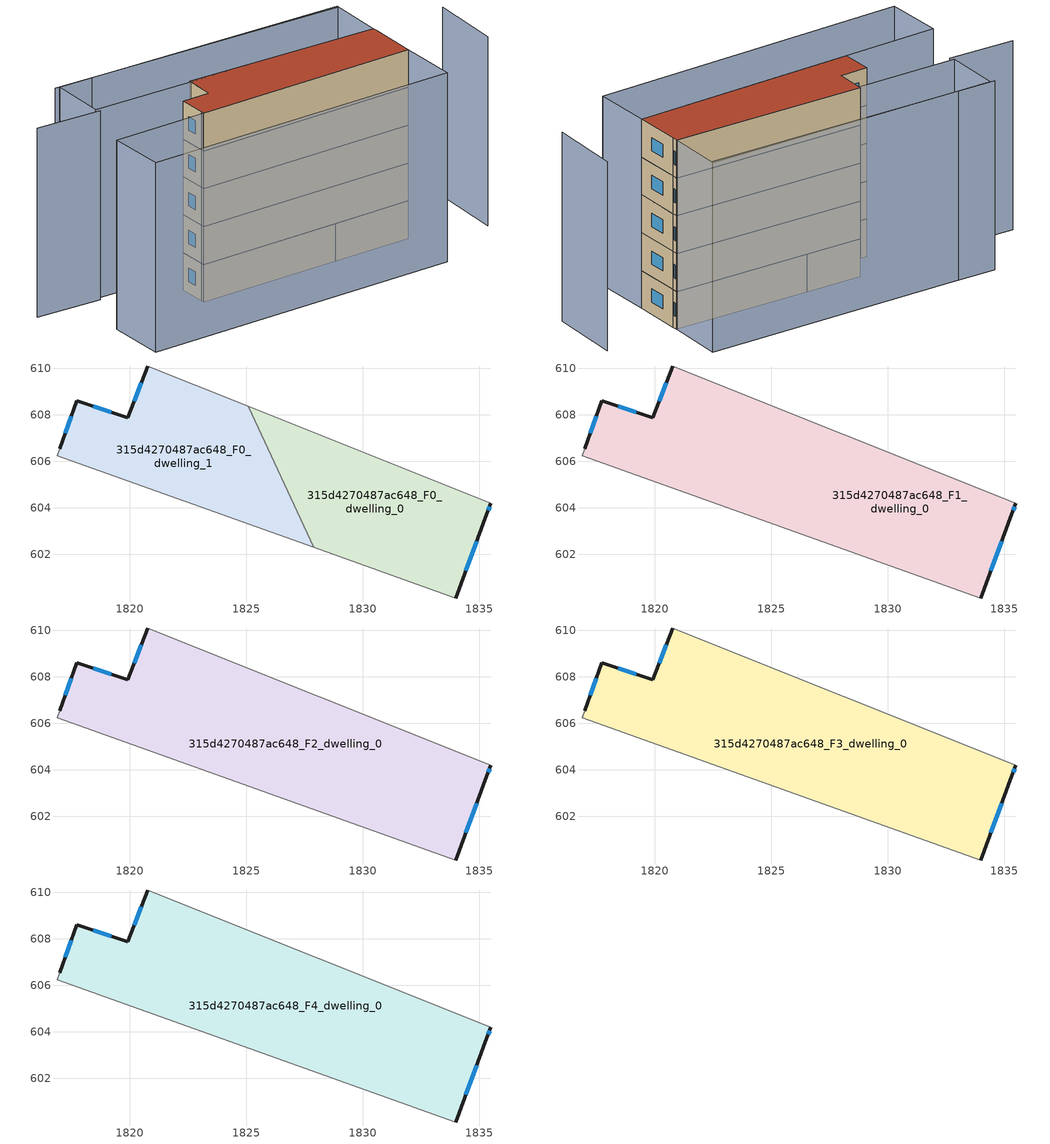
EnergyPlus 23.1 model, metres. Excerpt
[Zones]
315d4270487ac648_F0_dwelling_0
 floor ground (EU_floor_Construction): 1835.5,604.2 1835.33,603.75 1833.99,600.13 1827.9,602.3 1825.08,608.37 z0
 wall outside (EU_wall_Construction): 1833.99,600.13 1835.33,603.75 1835.5,604.2 z0:3
 wall adiabatic (EU_wall_Construction): 1827.9,602.3 1833.99,600.13 / 1835.5,604.2 1825.08,608.37 z0:3
 wall to 315d4270487ac648_F0_dwelling_1 (EU_wall_Construction): 1825.08,608.37 1827.9,602.3 z0:3
 window (EU_Window_Construction): 1835.38,603.9 1835.44,604.06 / 1834.42,601.31 1834.89,602.58 z0.97:2.03
315d4270487ac648_F0_dwelling_1
 floor ground (EU_floor_Construction): 1825.08,608.37 1827.9,602.3 1816.88,606.24 1816.99,606.53 1817.73,608.6 1819.91,607.86 1820.78,610.09 z0
 wall outside (EU_wall_Construction): 1820.78,610.09 1819.91,607.86 1817.73,608.6 1816.99,606.53 z0:3
 wall adiabatic (EU_wall_Construction): 1825.08,608.37 1820.78,610.09 / 1816.99,606.53 1816.88,606.24 1827.9,602.3 z0:3
 window (EU_Window_Construction): 1820.5,609.37 1820.19,608.58 / 1817.49,607.93 1817.23,607.2 / 1819.2,608.1 1818.43,608.36 z0.97:2.03
315d4270487ac648_F1_dwelling_0
 floor to 315d4270487ac648_F0_dwelling_0 (EU_floor_Construction): 1835.5,604.2 1835.33,603.75 1833.99,600.13 1827.9,602.31 1825.08,608.37 z3
 floor to 315d4270487ac648_F0_dwelling_1 (EU_floor_Construction): 1825.08,608.37 1827.9,602.31 1816.88,606.24 1816.99,606.53 1817.73,608.6 1819.91,607.86 1820.78,610.09 z3
 wall outside (EU_wall_Construction): 1820.78,610.09 1819.91,607.86 1817.73,608.6 1816.99,606.53 / 1833.99,600.13 1835.33,603.75 1835.5,604.2 z3:6
 wall adiabatic (EU_wall_Construction): 1835.5,604.2 1820.78,610.09 / 1816.99,606.53 1816.88,606.24 1833.99,600.13 z3:6
 window (EU_Window_Construction): 1820.5,609.37 1820.19,608.58 / 1835.38,603.9 1835.44,604.06 / 1834.42,601.31 1834.89,602.58 / 1817.49,607.93 1817.23,607.2 / 1819.2,608.1 1818.43,608.36 z3.97:5.03
315d4270487ac648_F2_dwelling_0
 floor to 315d4270487ac648_F1_dwelling_0 (EU_floor_Construction): 1835.5,604.2 1835.33,603.75 1833.99,600.13 1816.88,606.24 1816.99,606.53 1817.73,608.6 1819.91,607.86 1820.78,610.09 z6
 wall outside (EU_wall_Construction): 1820.78,610.09 1819.91,607.86 1817.73,608.6 1816.99,606.53 / 1833.99,600.13 1835.33,603.75 1835.5,604.2 z6:9
 wall adiabatic (EU_wall_Construction): 1835.5,604.2 1820.78,610.09 / 1816.99,606.53 1816.88,606.24 1833.99,600.13 z6:9
 window (EU_Window_Construction): 1820.5,609.37 1820.19,608.58 / 1835.38,603.9 1835.44,604.06 / 1834.42,601.31 1834.89,602.58 / 1817.49,607.93 1817.23,607.2 / 1819.2,608.1 1818.43,608.36 z6.97:8.03
315d4270487ac648_F3_dwelling_0
 floor to 315d4270487ac648_F2_dwelling_0 (EU_floor_Construction): 1835.5,604.2 1835.33,603.75 1833.99,600.13 1816.88,606.24 1816.99,606.53 1817.73,608.6 1819.91,607.86 1820.78,610.09 z9
 wall outside (EU_wall_Construction): 1820.78,610.09 1819.91,607.86 1817.73,608.6 1816.99,606.53 / 1833.99,600.13 1835.33,603.75 1835.5,604.2 z9:12
 wall adiabatic (EU_wall_Construction): 1835.5,604.2 1820.78,610.09 / 1816.99,606.53 1816.88,606.24 1833.99,600.13 z9:12
 window (EU_Window_Construction): 1820.5,609.37 1820.19,608.58 / 1835.38,603.9 1835.44,604.06 / 1834.42,601.31 1834.89,602.58 / 1817.49,607.93 1817.23,607.2 / 1819.2,608.1 1818.43,608.36 z9.97:11.03
315d4270487ac648_F4_dwelling_0
 floor to 315d4270487ac648_F3_dwelling_0 (EU_floor_Construction): 1835.5,604.2 1835.33,603.75 1833.99,600.13 1816.88,606.24 1816.99,606.53 1817.73,608.6 1819.91,607.86 1820.78,610.09 z12
 wall outside (EU_wall_Construction): 1820.78,610.09 1819.91,607.86 1817.73,608.6 1816.99,606.53 / 1833.99,600.13 1835.33,603.75 1835.5,604.2 z12:15
 wall adiabatic (EU_wall_Construction): 1835.5,604.2 1820.78,610.09 / 1816.99,606.53 1816.88,606.24 1833.99,600.13 z12:15
 window (EU_Window_Construction): 1820.5,609.37 1820.19,608.58 / 1835.38,603.9 1835.44,604.06 / 1834.42,601.31 1834.89,602.58 / 1817.49,607.93 1817.23,607.2 / 1819.2,608.1 1818.43,608.36 z12.97:14.03
 roof outside (EU_roof_Construction): 1833.99,600.13 1835.33,603.75 1835.5,604.2 1820.78,610.09 1819.91,607.86 1817.73,608.6 1816.99,606.53 1816.88,606.24 z15
shading: 1838.98,596.64 1841.27,602.09 / 1837.03,608.35 1814.37,617.39 / 1813.09,612.62 1808.09,614.69 / 1809.66,608.86 1833.99,600.13 / 1833.99,600.13 1832.39,595.67 / 1832.39,595.67 1808.06,604.4 / 1808.06,604.4 1809.66,608.86 / 1835.5,604.2 1813.02,612.95 / 1813.02,612.95 1814.69,617.24 / 1814.69,617.24 1837.17,608.49 / 1837.17,608.49 1835.5,604.2 z0:15
[Building]
EU S2 Campaign: North Axis=0; Terrain=City; Solar Distribution=FullExterior
[Site:Location]
Bologna: Latitude=44.5; Longitude=11.25; Time Zone=1; Elevation=37
[SizingPeriod:WeatherFileDays]
AnnualSizingPeriod: Begin Month=1; Begin Day of Month=1; End Month=12; End Day of Month=31; Day of Week for Start Day=Monday; Use Weather File Daylight Saving Period=No; Use Weather File Rain and Snow Indicators=No
[MATERIAL]
EU_InternalMass_Material: Roughness=MediumRough; Thickness=0.1; Conductivity=1; Density=1800; Specific Heat=900; Thermal Absorptance=0.9; Solar Absorptance=0.7; Visible Absorptance=0.7
[MATERIAL:NOMASS] Roughness=MediumRough; Thermal Absorptance=0.9; Solar Absorptance=0.7; Visible Absorptance=0.7
Name | Thermal Resistance
EU_wall_NoMass | 0.779417
EU_roof_NoMass | 0.435466
EU_floor_NoMass | 0.588222
[WINDOWMATERIAL:SIMPLEGLAZINGSYSTEM]
EU_Window_SimpleGlazing: UFactor=5.16242; Solar Heat Gain Coefficient=0.85; Visible Transmittance=0.85
[CONSTRUCTION]
EU_wall_Construction: EU_wall_NoMass
EU_roof_Construction: EU_roof_NoMass
EU_floor_Construction: EU_floor_NoMass
EU_Window_Construction: EU_Window_SimpleGlazing
EU_InternalMass_Construction: EU_InternalMass_Material
[ZONE] Type=1; Multiplier=1; Ceiling Height=autocalculate; Floor Area=autocalculate; Part of Total Floor Area=Yes
Name | Volume
315d4270487ac648_F0_dwelling_0 | 119.179
315d4270487ac648_F1_dwelling_0 | 238.34
315d4270487ac648_F2_dwelling_0; 315d4270487ac648_F3_dwelling_0; 315d4270487ac648_F4_dwelling_0 | 238.35
315d4270487ac648_F0_dwelling_1 | 119.164
[INTERNALMASS] Construction=EU_InternalMass_Construction
Name | Zone or ZoneList | Surface Area
315d4270487ac648_F0_dwelling_0_EU_InternalMass | 315d4270487ac648_F0_dwelling_0 | 39.7259
315d4270487ac648_F0_dwelling_1_EU_InternalMass | 315d4270487ac648_F0_dwelling_1 | 39.721
315d4270487ac648_F1_dwelling_0_EU_InternalMass | 315d4270487ac648_F1_dwelling_0 | 79.4498
315d4270487ac648_F2_dwelling_0_EU_InternalMass | 315d4270487ac648_F2_dwelling_0 | 79.4498
315d4270487ac648_F3_dwelling_0_EU_InternalMass | 315d4270487ac648_F3_dwelling_0 | 79.4498
315d4270487ac648_F4_dwelling_0_EU_InternalMass | 315d4270487ac648_F4_dwelling_0 | 79.4498
[OTHEREQUIPMENT] Fuel Type=Electricity; Design Level Calculation Method=Watts/Area; Power per Zone Floor Area=1; Fraction Latent=0; Fraction Radiant=0; Fraction Lost=0; Carbon Dioxide Generation Rate=0; EndUse Subcategory=EU_Step8_InternalGains
Name | Zone or ZoneList or Space or SpaceList | Schedule
EU_Step8_InternalGain_315d4270487ac648_F0_dwelling_0_f000 | 315d4270487ac648_F0_dwelling_0 | EU_Step8_GainSchedule_315d4270487ac648_F0_dwelling_0_f000
EU_Step8_InternalGain_315d4270487ac648_F0_dwelling_1_f000 | 315d4270487ac648_F0_dwelling_1 | EU_Step8_GainSchedule_315d4270487ac648_F0_dwelling_1_f000
EU_Step8_InternalGain_315d4270487ac648_F1_dwelling_0_f000 | 315d4270487ac648_F1_dwelling_0 | EU_Step8_GainSchedule_315d4270487ac648_F1_dwelling_0_f000
EU_Step8_InternalGain_315d4270487ac648_F2_dwelling_0_f000 | 315d4270487ac648_F2_dwelling_0 | EU_Step8_GainSchedule_315d4270487ac648_F2_dwelling_0_f000
EU_Step8_InternalGain_315d4270487ac648_F3_dwelling_0_f000 | 315d4270487ac648_F3_dwelling_0 | EU_Step8_GainSchedule_315d4270487ac648_F3_dwelling_0_f000
EU_Step8_InternalGain_315d4270487ac648_F4_dwelling_0_f000 | 315d4270487ac648_F4_dwelling_0 | EU_Step8_GainSchedule_315d4270487ac648_F4_dwelling_0_f000
[ZONEVENTILATION:DESIGNFLOWRATE] Schedule=EU_AlwaysOn; Design Flow Rate Calculation Method=AirChanges/Hour; Air Changes per Hour=0.712058; Ventilation Type=Natural; Fan Pressure Rise=0; Fan Total Efficiency=1; Constant Term Coefficient=1; Temperature Term Coefficient=0; Velocity Term Coefficient=0; Velocity Squared Term Coefficient=0; Minimum Indoor Temperature=-100; Maximum Indoor Temperature=100; Delta Temperature=-100; Minimum Outdoor Temperature=-100; Maximum Outdoor Temperature=100; Maximum Wind Speed=40
Name | Zone or ZoneList or Space or SpaceList
EU_ConstantAir_315d4270487ac648_F0_dwelling_0 | 315d4270487ac648_F0_dwelling_0
EU_ConstantAir_315d4270487ac648_F0_dwelling_1 | 315d4270487ac648_F0_dwelling_1
EU_ConstantAir_315d4270487ac648_F1_dwelling_0 | 315d4270487ac648_F1_dwelling_0
EU_ConstantAir_315d4270487ac648_F2_dwelling_0 | 315d4270487ac648_F2_dwelling_0
EU_ConstantAir_315d4270487ac648_F3_dwelling_0 | 315d4270487ac648_F3_dwelling_0
EU_ConstantAir_315d4270487ac648_F4_dwelling_0 | 315d4270487ac648_F4_dwelling_0
[HVACTEMPLATE:THERMOSTAT] Constant Heating Setpoint=20; Constant Cooling Setpoint=50
EU_HeatOnly_315d4270487ac648_F0_dwelling_0; EU_HeatOnly_315d4270487ac648_F0_dwelling_1; EU_HeatOnly_315d4270487ac648_F1_dwelling_0; EU_HeatOnly_315d4270487ac648_F2_dwelling_0; EU_HeatOnly_315d4270487ac648_F3_dwelling_0; EU_HeatOnly_315d4270487ac648_F4_dwelling_0
[HVACTEMPLATE:ZONE:IDEALLOADSAIRSYSTEM] System Availability Schedule=EU_AlwaysOn; Maximum Heating Supply Air Temperature=50; Minimum Cooling Supply Air Temperature=13; Maximum Heating Supply Air Humidity Ratio=0.0156; Minimum Cooling Supply Air Humidity Ratio=0.0077; Heating Limit=NoLimit; Cooling Limit=NoLimit; Heating Availability Schedule=EU_AlwaysOn; Cooling Availability Schedule=EU_CoolingOff; Dehumidification Control Type=ConstantSensibleHeatRatio; Cooling Sensible Heat Ratio=0.7; Dehumidification Setpoint=60; Humidification Control Type=None; Humidification Setpoint=30; Outdoor Air Method=None; Outdoor Air Flow Rate per Person=0.00944; Outdoor Air Flow Rate per Zone Floor Area=0; Outdoor Air Flow Rate per Zone=0; Demand Controlled Ventilation Type=None; Outdoor Air Economizer Type=NoEconomizer; Heat Recovery Type=None; Sensible Heat Recovery Effectiveness=0.7; Latent Heat Recovery Effectiveness=0.65
Name | Template Thermostat
315d4270487ac648_F0_dwelling_0 | EU_HeatOnly_315d4270487ac648_F0_dwelling_0
315d4270487ac648_F0_dwelling_1 | EU_HeatOnly_315d4270487ac648_F0_dwelling_1
315d4270487ac648_F1_dwelling_0 | EU_HeatOnly_315d4270487ac648_F1_dwelling_0
315d4270487ac648_F2_dwelling_0 | EU_HeatOnly_315d4270487ac648_F2_dwelling_0
315d4270487ac648_F3_dwelling_0 | EU_HeatOnly_315d4270487ac648_F3_dwelling_0
315d4270487ac648_F4_dwelling_0 | EU_HeatOnly_315d4270487ac648_F4_dwelling_0
[SIZING:ZONE] Zone Cooling Design Supply Air Temperature Input Method=SupplyAirTemperature; Zone Cooling Design Supply Air Temperature=13; Zone Heating Design Supply Air Temperature Input Method=SupplyAirTemperature; Zone Heating Design Supply Air Temperature=50; Zone Cooling Design Supply Air Humidity Ratio=0.008; Zone Heating Design Supply Air Humidity Ratio=0.008; Cooling Design Air Flow Method=DesignDay; Cooling Design Air Flow Rate=0; Cooling Minimum Air Flow per Zone Floor Area=0.000762; Cooling Minimum Air Flow=0; Cooling Minimum Air Flow Fraction=0.2; Heating Design Air Flow Method=DesignDay; Heating Design Air Flow Rate=0; Heating Maximum Air Flow per Zone Floor Area=0.002032; Heating Maximum Air Flow=0.141576; Heating Maximum Air Flow Fraction=0.3; Account for Dedicated Outdoor Air System=No; Dedicated Outdoor Air System Control Strategy=NeutralSupplyAir; Dedicated Outdoor Air Low Setpoint Temperature for Design=autosize; Dedicated Outdoor Air High Setpoint Temperature for Design=autosize; Zone Load Sizing Method=Sensible Load Only No Latent Load; Zone Latent Cooling Design Supply Air Humidity Ratio Input Method=HumidityRatioDifference; Zone Cooling Design Supply Air Humidity Ratio Difference=0.005; Zone Latent Heating Design Supply Air Humidity Ratio Input Method=HumidityRatioDifference; Zone Humidification Design Supply Air Humidity Ratio Difference=0.005
315d4270487ac648_F0_dwelling_0; 315d4270487ac648_F0_dwelling_1; 315d4270487ac648_F1_dwelling_0; 315d4270487ac648_F2_dwelling_0; 315d4270487ac648_F3_dwelling_0; 315d4270487ac648_F4_dwelling_0
[SCHEDULE:CONSTANT]
Name | Hourly Value
EU_AlwaysOn | 1
EU_CoolingOff | 0
[SCHEDULE:FILE] Column Number=1; Rows to Skip at Top=0; Number of Hours of Data=8760; Column Separator=Comma; Interpolate to Timestep=No; Minutes per Item=60; Adjust Schedule for Daylight Savings=Yes
Name | File
EU_Step8_GainSchedule_315d4270487ac648_F0_dwelling_0_f000 | ../../schedules/315d4270487ac648/315d4270487ac648_F0_dwelling_0_f000_gain.csv
EU_Step8_GainSchedule_315d4270487ac648_F0_dwelling_1_f000 | ../../schedules/315d4270487ac648/315d4270487ac648_F0_dwelling_1_f000_gain.csv
EU_Step8_GainSchedule_315d4270487ac648_F1_dwelling_0_f000 | ../../schedules/315d4270487ac648/315d4270487ac648_F1_dwelling_0_f000_gain.csv
EU_Step8_GainSchedule_315d4270487ac648_F2_dwelling_0_f000 | ../../schedules/315d4270487ac648/315d4270487ac648_F2_dwelling_0_f000_gain.csv
EU_Step8_GainSchedule_315d4270487ac648_F3_dwelling_0_f000 | ../../schedules/315d4270487ac648/315d4270487ac648_F3_dwelling_0_f000_gain.csv
EU_Step8_GainSchedule_315d4270487ac648_F4_dwelling_0_f000 | ../../schedules/315d4270487ac648/315d4270487ac648_F4_dwelling_0_f000_gain.csv
